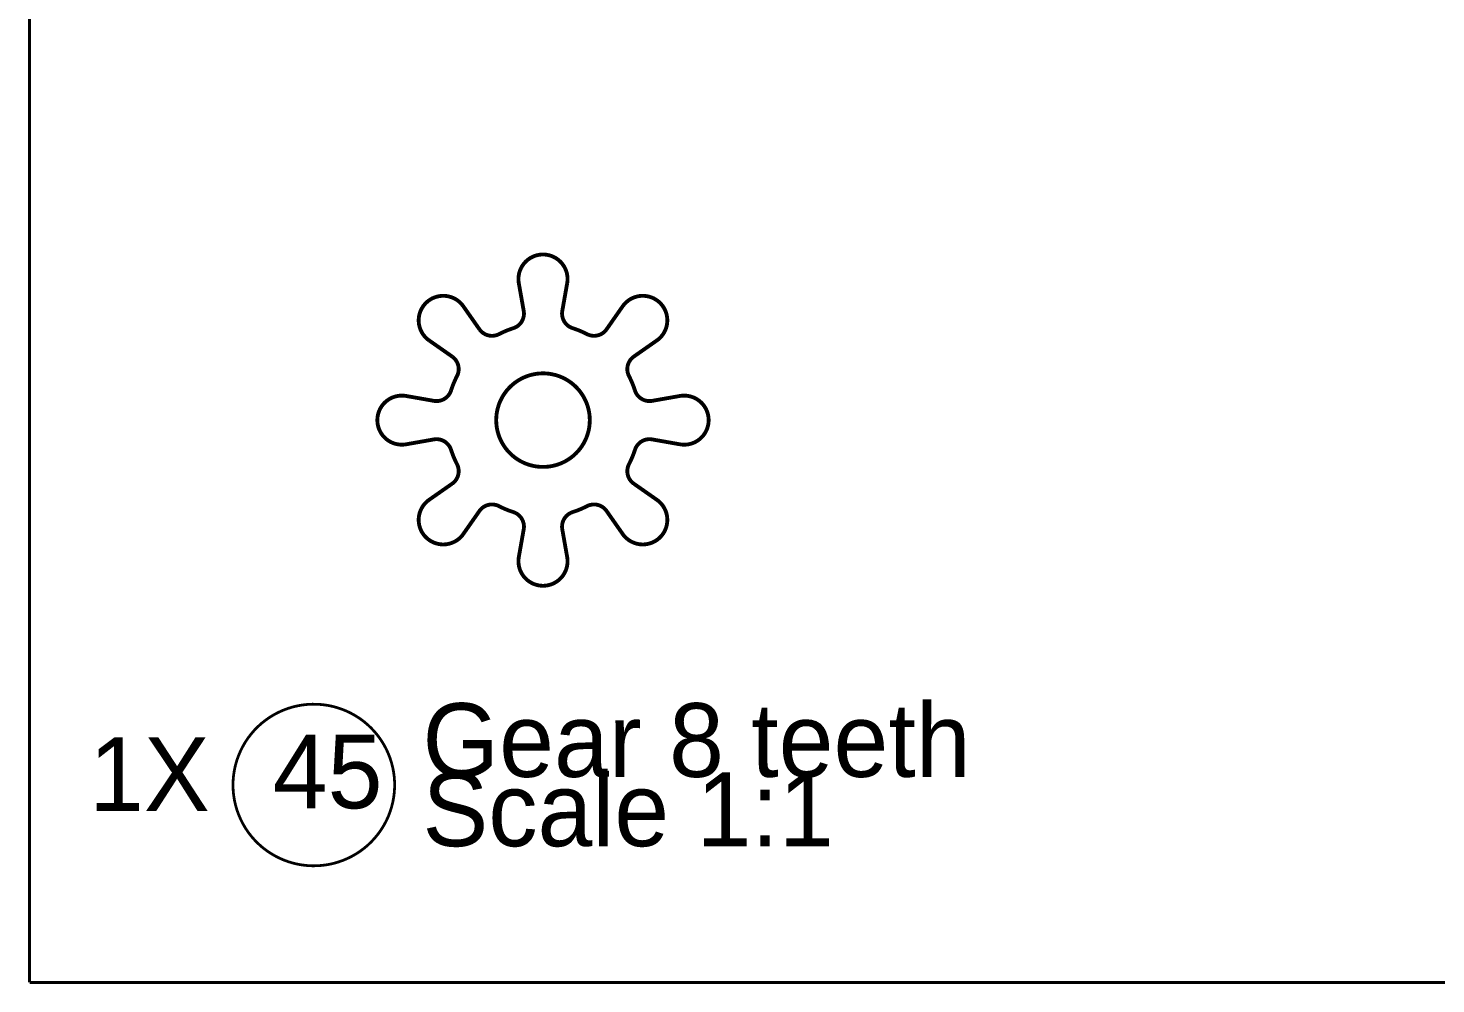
# Model space of a CAD drawing. Extents: x 0.4 to 23.1, y 0.4 to 16.1.
# Drawn here: x 0.4 to 4.014, y 0.405 to 2.859 of the extents above; entities that cross this region are included whole.
import ezdxf

# ---------------------------------------------------------------- set-up
doc = ezdxf.new("R2010")
doc.units = 0
doc.layers.get('0').update_dxf_attribs({"linetype": 'CONTINUOUS'})

msp = doc.modelspace()

# ---------------------------------------------------------------- linework, layer by layer
at = {"color": 254, "const_width": 0.00708}
for points in [[(0.40386, 16.1028), (0.40386, 0.4088)], [(0.40386, 0.4088), (22.9415, 0.4088)]]:
    msp.add_lwpolyline(points, dxfattribs=at)
at = {"color": 0, "const_width": 0.00985}
for points in [[(1.78401, 2.20361), (1.78435, 2.20557), (1.78456, 2.20747), (1.78478, 2.20942), (1.785, 2.21332), (1.785, 2.21528), (1.78494, 2.21718), (1.78483, 2.21912), (1.78467, 2.22108), (1.7844, 2.22299), (1.78413, 2.22493), (1.78381, 2.22683), (1.78336, 2.22874), (1.78239, 2.23253), (1.78179, 2.23438), (1.78114, 2.23622), (1.78043, 2.23801), (1.77974, 2.23986), (1.77892, 2.2416), (1.77806, 2.24333), (1.77713, 2.24507), (1.77615, 2.24675), (1.77512, 2.24843), (1.77408, 2.25006), (1.77294, 2.25163), (1.77175, 2.25319), (1.77056, 2.25472), (1.76932, 2.25618), (1.76801, 2.2576), (1.76665, 2.259), (1.76525, 2.26036), (1.76383, 2.26167), (1.76232, 2.26297), (1.76079, 2.26421), (1.75928, 2.26535), (1.75771, 2.2665), (1.75608, 2.26758), (1.75439, 2.26861), (1.75271, 2.26958), (1.75103, 2.27051), (1.74929, 2.27138), (1.7475, 2.27219), (1.74571, 2.27294), (1.74393, 2.27365), (1.74208, 2.27431), (1.74024, 2.2749), (1.73833, 2.27544), (1.73454, 2.27632), (1.73264, 2.27669), (1.73074, 2.27696), (1.72879, 2.27724), (1.72683, 2.2774), (1.72493, 2.2775), (1.72299, 2.27756), (1.72103, 2.27756), (1.71907, 2.2775), (1.71713, 2.2774), (1.71517, 2.27724), (1.71326, 2.27696), (1.71132, 2.27669), (1.70942, 2.27632), (1.70563, 2.27544), (1.70378, 2.2749), (1.70193, 2.27431), (1.70008, 2.27365), (1.69824, 2.27294), (1.69646, 2.27219), (1.69472, 2.27138), (1.69299, 2.27051), (1.69125, 2.26958), (1.68956, 2.26861), (1.68793, 2.26758), (1.68631, 2.2665), (1.68317, 2.26421), (1.68164, 2.26297), (1.67871, 2.26036), (1.67736, 2.259), (1.676, 2.2576), (1.67469, 2.25618), (1.67339, 2.25472), (1.67219, 2.25319), (1.66992, 2.25006), (1.66883, 2.24843), (1.66781, 2.24675), (1.66689, 2.24507), (1.66596, 2.24333), (1.6651, 2.2416), (1.66428, 2.23986), (1.66351, 2.23801), (1.66282, 2.23622), (1.66163, 2.23253), (1.66108, 2.23062), (1.6606, 2.22874), (1.66021, 2.22683), (1.65989, 2.22493), (1.65956, 2.22299), (1.65935, 2.22108), (1.65918, 2.21912), (1.65907, 2.21718), (1.65901, 2.21528), (1.65901, 2.21332), (1.65907, 2.21137), (1.6594, 2.20747), (1.65967, 2.20557), (1.65994, 2.20361)], [(1.65994, 2.20361), (1.67247, 2.13276)], [(1.78401, 2.20361), (1.77149, 2.13276)], [(1.51747, 2.14464), (1.51633, 2.14621), (1.51514, 2.14774), (1.51389, 2.14925), (1.51264, 2.15072), (1.51133, 2.15213), (1.50851, 2.15483), (1.50711, 2.15614), (1.50558, 2.15739), (1.50407, 2.15858), (1.5025, 2.15978), (1.49924, 2.16194), (1.49761, 2.16292), (1.49588, 2.1639), (1.4924, 2.16564), (1.49061, 2.16644), (1.48703, 2.16786), (1.48335, 2.16906), (1.48144, 2.16954), (1.47765, 2.17042), (1.47569, 2.17074), (1.47379, 2.17101), (1.47185, 2.17122), (1.46989, 2.17139), (1.46799, 2.17144), (1.46604, 2.1715), (1.46213, 2.17139), (1.46018, 2.17122), (1.45828, 2.17106), (1.45632, 2.17079), (1.45443, 2.17046), (1.45253, 2.17008), (1.44874, 2.16911), (1.44689, 2.16857), (1.44319, 2.16726), (1.4414, 2.16656), (1.43782, 2.16493), (1.43614, 2.16401), (1.4344, 2.16308), (1.43272, 2.16206), (1.4311, 2.16103), (1.42953, 2.15994), (1.42796, 2.15881), (1.42637, 2.15761), (1.42492, 2.15636), (1.42344, 2.15506), (1.42204, 2.15375), (1.42063, 2.15235), (1.41932, 2.15093), (1.41803, 2.14947), (1.41678, 2.148), (1.41558, 2.14643), (1.41444, 2.14486), (1.41336, 2.14328), (1.41228, 2.1416), (1.41129, 2.13997), (1.41032, 2.13824), (1.40944, 2.1365), (1.40864, 2.13476), (1.40782, 2.13297), (1.40713, 2.13118), (1.40642, 2.12935), (1.40582, 2.1275), (1.40528, 2.12565), (1.40429, 2.12185), (1.40392, 2.11996), (1.4036, 2.11806), (1.40332, 2.1161), (1.40315, 2.11415), (1.403, 2.11225), (1.40289, 2.11029), (1.40289, 2.10835), (1.403, 2.10444), (1.40315, 2.10254), (1.40338, 2.10058), (1.40365, 2.09868), (1.40397, 2.09674), (1.40483, 2.09293), (1.40533, 2.09104), (1.40653, 2.08735), (1.40722, 2.08556), (1.40793, 2.08371), (1.40875, 2.08197), (1.40961, 2.08018), (1.41049, 2.0785), (1.41146, 2.07676), (1.41243, 2.07514), (1.41351, 2.07346), (1.41461, 2.07189), (1.41581, 2.07032), (1.41699, 2.06879), (1.41824, 2.06728), (1.42085, 2.06446), (1.42225, 2.06304), (1.42367, 2.06174), (1.42513, 2.06044), (1.42665, 2.05919), (1.42817, 2.05806), (1.42974, 2.05692)], [(2.01421, 2.05692), (2.01736, 2.05919), (2.01882, 2.06044), (2.02035, 2.06174), (2.02175, 2.06304), (2.02447, 2.06586), (2.02576, 2.06728), (2.02701, 2.06879), (2.02821, 2.07032), (2.03049, 2.07346), (2.03153, 2.07514), (2.03256, 2.07676), (2.03347, 2.0785), (2.0344, 2.08018), (2.03521, 2.08197), (2.03603, 2.08371), (2.03678, 2.08556), (2.03743, 2.08735), (2.03808, 2.08919), (2.03863, 2.09104), (2.03917, 2.09293), (2.03961, 2.09483), (2.03999, 2.09674), (2.04031, 2.09868), (2.04058, 2.10058), (2.04081, 2.10254), (2.04096, 2.10444), (2.04107, 2.10639), (2.04107, 2.11029), (2.04096, 2.11225), (2.04085, 2.11415), (2.04064, 2.1161), (2.04036, 2.11806), (2.04004, 2.11996), (2.03965, 2.12185), (2.03922, 2.12375), (2.03874, 2.12565), (2.03754, 2.12935), (2.03689, 2.13118), (2.03537, 2.13476), (2.03364, 2.13824), (2.03271, 2.13997), (2.03168, 2.1416), (2.03065, 2.14328), (2.02838, 2.14643), (2.02718, 2.148), (2.02468, 2.15093), (2.02197, 2.15375), (2.02056, 2.15506), (2.0191, 2.15636), (2.01758, 2.15761), (2.01606, 2.15881), (2.01449, 2.15994), (2.01286, 2.16103), (2.01124, 2.16206), (2.00956, 2.16308), (2.00786, 2.16401), (2.00612, 2.16493), (2.00439, 2.16575), (2.00261, 2.16656), (2.00082, 2.16726), (1.99713, 2.16857), (1.99522, 2.16911), (1.99337, 2.1696), (1.99149, 2.17008), (1.98958, 2.17046), (1.98762, 2.17079), (1.98574, 2.17106), (1.98182, 2.17139), (1.97993, 2.17144), (1.97797, 2.1715), (1.97407, 2.17139), (1.97211, 2.17122), (1.97021, 2.17101), (1.96826, 2.17074), (1.96636, 2.17042), (1.96257, 2.16954), (1.96067, 2.16906), (1.95697, 2.16786), (1.95514, 2.16715), (1.95335, 2.16644), (1.95156, 2.16564), (1.94808, 2.1639), (1.94472, 2.16194), (1.94146, 2.15978), (1.93842, 2.15739), (1.9369, 2.15614), (1.93544, 2.15483), (1.93403, 2.15349), (1.93267, 2.15213), (1.93138, 2.15072), (1.93007, 2.14925), (1.92882, 2.14774), (1.92763, 2.14621), (1.92649, 2.14464)], [(1.51747, 2.14464), (1.55875, 2.08561)], [(1.64578, 2.08843), (1.64729, 2.08892), (1.64876, 2.08951), (1.65018, 2.09011), (1.653, 2.09153), (1.65435, 2.09233), (1.65696, 2.09407), (1.65821, 2.09506), (1.6594, 2.09603), (1.66168, 2.09819), (1.66276, 2.09933), (1.66379, 2.10047), (1.66575, 2.10297), (1.66661, 2.10428), (1.66743, 2.10558), (1.66824, 2.10693), (1.66965, 2.10975), (1.67025, 2.11117), (1.67079, 2.11268), (1.67128, 2.11415), (1.67171, 2.11567), (1.6721, 2.11719), (1.67242, 2.11871), (1.67269, 2.12028), (1.67285, 2.12181), (1.67301, 2.12337), (1.67307, 2.12494), (1.67307, 2.12651), (1.67301, 2.12804), (1.6729, 2.12961), (1.67275, 2.13118), (1.67247, 2.13276)], [(1.79818, 2.08843), (1.79671, 2.08892), (1.79378, 2.09011), (1.79237, 2.09082), (1.79101, 2.09153), (1.78965, 2.09233), (1.78706, 2.09407), (1.78581, 2.09506), (1.78461, 2.09603), (1.78342, 2.09711), (1.78228, 2.09819), (1.78119, 2.09933), (1.78022, 2.10047), (1.77919, 2.10172), (1.77826, 2.10297), (1.77653, 2.10558), (1.77576, 2.10693), (1.77436, 2.10975), (1.77376, 2.11117), (1.77317, 2.11268), (1.77268, 2.11415), (1.77225, 2.11567), (1.77186, 2.11719), (1.7716, 2.11871), (1.77132, 2.12028), (1.77111, 2.12181), (1.771, 2.12337), (1.77089, 2.12651), (1.77094, 2.12804), (1.77126, 2.13118), (1.77149, 2.13276)], [(1.92649, 2.14464), (1.88519, 2.08561)], [(1.42974, 2.05692), (1.48872, 2.01563)], [(1.60894, 2.07319), (1.60753, 2.07249), (1.60612, 2.07183), (1.60319, 2.07075), (1.60167, 2.07032), (1.59864, 2.06956), (1.59706, 2.06933), (1.59554, 2.06907), (1.59239, 2.06885), (1.59082, 2.06885), (1.58925, 2.0689), (1.58772, 2.06896), (1.58458, 2.06939), (1.58306, 2.06967), (1.58154, 2.06999), (1.5785, 2.07086), (1.57704, 2.0714), (1.57557, 2.072), (1.57417, 2.07264), (1.57275, 2.07335), (1.5714, 2.07411), (1.57004, 2.07493), (1.56874, 2.07574), (1.56743, 2.07667), (1.56625, 2.07764), (1.565, 2.07867), (1.56386, 2.07969), (1.56278, 2.08078), (1.56168, 2.08197), (1.56065, 2.08317), (1.55968, 2.08436), (1.55875, 2.08561)], [(1.64578, 2.08843), (1.64204, 2.08718), (1.63824, 2.08583), (1.6345, 2.08447), (1.63075, 2.08306), (1.62706, 2.08154), (1.62343, 2.07997), (1.61974, 2.07835), (1.6161, 2.07671), (1.61253, 2.07497), (1.60894, 2.07319)], [(1.83501, 2.07319), (1.83143, 2.07497), (1.82785, 2.07671), (1.82058, 2.07997), (1.81689, 2.08154), (1.81321, 2.08306), (1.80946, 2.08447), (1.80197, 2.08718), (1.79818, 2.08843)], [(1.83501, 2.07319), (1.83643, 2.07249), (1.83789, 2.07183), (1.84082, 2.07075), (1.84229, 2.07032), (1.84386, 2.06993), (1.84538, 2.06956), (1.8469, 2.06933), (1.84847, 2.06907), (1.84999, 2.06896), (1.85157, 2.06885), (1.85314, 2.06885), (1.85628, 2.06896), (1.85786, 2.06917), (1.85938, 2.06939), (1.86094, 2.06967), (1.86247, 2.06999), (1.86399, 2.07042), (1.86546, 2.07086), (1.86692, 2.0714), (1.86837, 2.072), (1.86985, 2.07264), (1.87125, 2.07335), (1.87261, 2.07411), (1.87397, 2.07493), (1.87528, 2.07574), (1.87651, 2.07667), (1.87776, 2.07764), (1.87896, 2.07867), (1.8801, 2.07969), (1.88124, 2.08078), (1.88232, 2.08197), (1.88428, 2.08436), (1.88519, 2.08561)], [(2.01421, 2.05692), (1.95524, 2.01563)], [(1.50119, 1.96539), (1.5019, 1.96685), (1.50256, 1.96826), (1.50364, 1.97119), (1.50407, 1.97271), (1.50444, 1.97424), (1.50478, 1.97575), (1.50504, 1.97732), (1.50526, 1.97885), (1.50543, 1.98042), (1.50553, 1.98199), (1.50553, 1.98356), (1.50549, 1.98508), (1.50543, 1.98665), (1.50499, 1.98981), (1.50472, 1.99132), (1.50439, 1.99283), (1.50396, 1.99436), (1.50347, 1.99588), (1.50299, 1.99735), (1.50239, 1.99881), (1.50174, 2.00022), (1.50103, 2.00163), (1.49951, 2.00435), (1.49864, 2.00564), (1.49772, 2.00694), (1.49675, 2.00814), (1.49468, 2.01053), (1.4924, 2.01269), (1.49121, 2.01372), (1.49001, 2.01471), (1.48872, 2.01563)], [(1.94276, 1.96539), (1.94206, 1.96685), (1.94146, 1.96826), (1.94086, 1.96972), (1.94038, 1.97119), (1.93951, 1.97424), (1.93918, 1.97575), (1.93892, 1.97732), (1.93869, 1.97885), (1.93853, 1.98042), (1.93842, 1.98356), (1.93847, 1.98508), (1.93858, 1.98665), (1.93875, 1.98822), (1.93896, 1.98981), (1.93924, 1.99132), (1.94, 1.99436), (1.94049, 1.99588), (1.94157, 1.99881), (1.94222, 2.00022), (1.94293, 2.00163), (1.94368, 2.00299), (1.9445, 2.00435), (1.94536, 2.00564), (1.94629, 2.00694), (1.94721, 2.00814), (1.94824, 2.00933), (1.94933, 2.01053), (1.95042, 2.01161), (1.95156, 2.01269), (1.95275, 2.01372), (1.954, 2.01471), (1.95524, 2.01563)], [(1.50119, 1.96539), (1.4994, 1.96186), (1.49767, 1.95828), (1.49604, 1.95464), (1.49442, 1.95096), (1.49283, 1.94732), (1.49132, 1.94362), (1.4899, 1.93989), (1.48856, 1.93614), (1.48719, 1.93235), (1.48594, 1.9286)], [(1.95801, 1.9286), (1.95676, 1.93235), (1.95546, 1.93614), (1.9541, 1.93989), (1.95264, 1.94362), (1.95111, 1.94732), (1.9496, 1.95096), (1.94797, 1.95464), (1.94629, 1.95828), (1.94456, 1.96186), (1.94276, 1.96539)], [(1.37071, 1.91439), (1.36882, 1.91471), (1.36686, 1.91499), (1.36496, 1.91515), (1.36301, 1.91531), (1.36106, 1.91536), (1.3591, 1.91536), (1.35721, 1.91531), (1.35525, 1.91521), (1.3533, 1.91504), (1.35135, 1.91482), (1.34755, 1.91417), (1.34375, 1.91331), (1.34185, 1.91276), (1.33816, 1.91157), (1.33637, 1.91086), (1.33458, 1.9101), (1.33279, 1.90929), (1.33105, 1.90842), (1.32932, 1.9075), (1.32764, 1.90657), (1.32596, 1.90554), (1.32433, 1.90446), (1.32118, 1.90218), (1.31966, 1.90093), (1.3182, 1.89968), (1.31673, 1.89839), (1.31402, 1.89567), (1.31266, 1.89421), (1.31142, 1.89274), (1.31017, 1.89122), (1.30789, 1.88807), (1.3068, 1.88644), (1.30577, 1.88482), (1.3048, 1.88314), (1.30387, 1.8814), (1.30301, 1.87967), (1.30219, 1.87788), (1.30143, 1.87608), (1.30073, 1.87429), (1.30008, 1.87244), (1.29948, 1.87061), (1.29894, 1.86876), (1.29807, 1.86496), (1.29769, 1.86301), (1.29715, 1.85921), (1.29698, 1.85726), (1.29688, 1.85531), (1.29682, 1.85335), (1.29682, 1.8514), (1.29688, 1.84944), (1.29698, 1.84754), (1.29715, 1.8456), (1.29742, 1.84364), (1.29769, 1.84174), (1.29807, 1.83979), (1.2985, 1.83794), (1.29894, 1.83604), (1.29948, 1.83415), (1.30008, 1.83231), (1.30073, 1.83046), (1.30143, 1.82867), (1.30219, 1.82688), (1.30301, 1.82508), (1.30387, 1.82335), (1.3048, 1.82167), (1.30577, 1.81999), (1.3068, 1.81831), (1.30789, 1.81668), (1.31017, 1.81353), (1.31142, 1.81201), (1.31266, 1.81054), (1.31538, 1.80772), (1.31673, 1.80638), (1.3182, 1.80507), (1.31966, 1.80382), (1.32118, 1.80257), (1.32433, 1.80029), (1.32596, 1.79926), (1.32764, 1.79824), (1.32932, 1.79725), (1.33105, 1.79633), (1.33279, 1.79546), (1.33458, 1.79465), (1.33637, 1.79389), (1.33816, 1.79324), (1.34001, 1.79258), (1.34185, 1.79199), (1.34375, 1.79144), (1.34755, 1.79058), (1.35135, 1.78993), (1.3533, 1.78971), (1.35525, 1.78956), (1.35721, 1.78944), (1.3591, 1.78939), (1.36106, 1.78939), (1.36496, 1.78961), (1.36686, 1.78982), (1.36882, 1.79004), (1.37071, 1.79036)], [(1.37071, 1.91439), (1.44162, 1.90192)], [(1.48594, 1.9286), (1.48546, 1.92708), (1.48486, 1.92563), (1.48426, 1.92421), (1.48356, 1.92279), (1.48281, 1.92139), (1.48204, 1.92003), (1.48118, 1.91872), (1.48025, 1.91743), (1.47933, 1.91618), (1.47835, 1.91499), (1.47618, 1.91271), (1.47504, 1.91162), (1.4739, 1.9106), (1.4714, 1.90864), (1.47011, 1.90776), (1.46881, 1.90696), (1.46744, 1.90614), (1.46604, 1.90543), (1.46463, 1.90479), (1.46317, 1.90414), (1.46169, 1.9036), (1.46024, 1.9031), (1.45871, 1.90267), (1.45719, 1.90229), (1.45568, 1.90196), (1.4541, 1.90169), (1.45258, 1.90153), (1.45101, 1.90136), (1.44943, 1.90132), (1.44786, 1.90132), (1.44629, 1.90136), (1.44476, 1.90147), (1.44319, 1.90164), (1.44162, 1.90192)], [(1.95801, 1.9286), (1.95856, 1.92708), (1.9591, 1.92563), (1.95975, 1.92421), (1.96115, 1.92139), (1.96197, 1.92003), (1.96278, 1.91872), (1.96371, 1.91743), (1.96463, 1.91618), (1.96565, 1.91499), (1.96669, 1.91385), (1.96778, 1.91271), (1.96892, 1.91162), (1.97011, 1.9106), (1.97131, 1.90961), (1.97254, 1.90864), (1.97385, 1.90776), (1.97657, 1.90614), (1.97792, 1.90543), (1.97939, 1.90479), (1.98079, 1.90414), (1.98226, 1.9036), (1.98372, 1.9031), (1.98525, 1.90267), (1.98676, 1.90229), (1.98833, 1.90196), (1.98986, 1.90169), (1.99143, 1.90153), (1.99294, 1.90136), (1.99451, 1.90132), (1.9961, 1.90132), (1.99767, 1.90136), (1.99924, 1.90147), (2.00082, 1.90164), (2.00233, 1.90192)], [(2.07324, 1.91439), (2.00233, 1.90192)], [(2.07324, 1.79036), (2.07514, 1.79004), (2.07904, 1.78961), (2.08094, 1.7895), (2.0829, 1.78939), (2.08485, 1.78939), (2.08681, 1.78944), (2.08876, 1.78956), (2.09071, 1.78971), (2.09261, 1.78993), (2.09457, 1.79025), (2.09646, 1.79058), (2.10026, 1.79144), (2.10211, 1.79199), (2.104, 1.79258), (2.10579, 1.79324), (2.10764, 1.79389), (2.10943, 1.79465), (2.11122, 1.79546), (2.11296, 1.79633), (2.11469, 1.79725), (2.11637, 1.79824), (2.11963, 1.80029), (2.12125, 1.80143), (2.12278, 1.80257), (2.12582, 1.80507), (2.12722, 1.80638), (2.12864, 1.80772), (2.12999, 1.80914), (2.13129, 1.81054), (2.13254, 1.81201), (2.13379, 1.81353), (2.13499, 1.81511), (2.13612, 1.81668), (2.13715, 1.81831), (2.13818, 1.81999), (2.13917, 1.82167), (2.14008, 1.82335), (2.14094, 1.82508), (2.14258, 1.82867), (2.14324, 1.83046), (2.14387, 1.83231), (2.14447, 1.83415), (2.14501, 1.83604), (2.14551, 1.83794), (2.14594, 1.83979), (2.14626, 1.84174), (2.1466, 1.84364), (2.14681, 1.8456), (2.14697, 1.84754), (2.14714, 1.84944), (2.14719, 1.8514), (2.14719, 1.85335), (2.14714, 1.85531), (2.14681, 1.85921), (2.1466, 1.86111), (2.14626, 1.86301), (2.14594, 1.86496), (2.14551, 1.86686), (2.14501, 1.86876), (2.14447, 1.87061), (2.14387, 1.87244), (2.14324, 1.87429), (2.14258, 1.87608), (2.14094, 1.87967), (2.14008, 1.8814), (2.13917, 1.88314), (2.13818, 1.88482), (2.13612, 1.88807), (2.13499, 1.88965), (2.13379, 1.89122), (2.13254, 1.89274), (2.13129, 1.89421), (2.12999, 1.89567), (2.12864, 1.89703), (2.12722, 1.89839), (2.12582, 1.89968), (2.12278, 1.90218), (2.12125, 1.90332), (2.11963, 1.90446), (2.118, 1.90554), (2.11637, 1.90657), (2.11469, 1.9075), (2.11296, 1.90842), (2.11122, 1.90929), (2.10943, 1.9101), (2.10764, 1.91086), (2.10579, 1.91157), (2.104, 1.91217), (2.10211, 1.91276), (2.10026, 1.91331), (2.09646, 1.91417), (2.09457, 1.9145), (2.09261, 1.91482), (2.09071, 1.91504), (2.08876, 1.91521), (2.08681, 1.91531), (2.08485, 1.91536), (2.0829, 1.91536), (2.08094, 1.91531), (2.07904, 1.91515), (2.0771, 1.91499), (2.07514, 1.91471), (2.07324, 1.91439)], [(1.37071, 1.79036), (1.44162, 1.80285)], [(1.48594, 1.77621), (1.48546, 1.77767), (1.48426, 1.7806), (1.48356, 1.78196), (1.48281, 1.78336), (1.48204, 1.78472), (1.48118, 1.78603), (1.48025, 1.78733), (1.47933, 1.78857), (1.47835, 1.78976), (1.47726, 1.79096), (1.47618, 1.79204), (1.47504, 1.79312), (1.4739, 1.79417), (1.47265, 1.79519), (1.4714, 1.79611), (1.46881, 1.79785), (1.46744, 1.79861), (1.46463, 1.80003), (1.46169, 1.80122), (1.46024, 1.80165), (1.45871, 1.80214), (1.45719, 1.80251), (1.45568, 1.80279), (1.4541, 1.80306), (1.45258, 1.80328), (1.45101, 1.80339), (1.44943, 1.80344), (1.44786, 1.80344), (1.44629, 1.80339), (1.44476, 1.80328), (1.44319, 1.80311), (1.44162, 1.80285)], [(1.95801, 1.77621), (1.9591, 1.77914), (1.95975, 1.7806), (1.96044, 1.78196), (1.96115, 1.78336), (1.96197, 1.78472), (1.96278, 1.78603), (1.96371, 1.78733), (1.96463, 1.78857), (1.96669, 1.79096), (1.96778, 1.79204), (1.96892, 1.79312), (1.97131, 1.79519), (1.97254, 1.79611), (1.97385, 1.79699), (1.97521, 1.79785), (1.97657, 1.79861), (1.97792, 1.79932), (1.97939, 1.80003), (1.98079, 1.80063), (1.98226, 1.80122), (1.98372, 1.80165), (1.98525, 1.80214), (1.98676, 1.80251), (1.98833, 1.80279), (1.98986, 1.80306), (1.99143, 1.80328), (1.99294, 1.80339), (1.99451, 1.80344), (1.9961, 1.80344), (1.99767, 1.80339), (1.99924, 1.80328), (2.00082, 1.80311), (2.00233, 1.80285)], [(2.07324, 1.79036), (2.00233, 1.80285)], [(1.48594, 1.77621), (1.48719, 1.7724), (1.48856, 1.76861), (1.4899, 1.76492), (1.49132, 1.76118), (1.49283, 1.75749), (1.49442, 1.75379), (1.49767, 1.74653), (1.4994, 1.74294), (1.50119, 1.73936)], [(1.94276, 1.73936), (1.94456, 1.74294), (1.94629, 1.74653), (1.94797, 1.75017), (1.9496, 1.75379), (1.95264, 1.76118), (1.9541, 1.76492), (1.95546, 1.76861), (1.95676, 1.7724), (1.95801, 1.77621)], [(1.50119, 1.73936), (1.5019, 1.73796), (1.50256, 1.73649), (1.50364, 1.73356), (1.50407, 1.73204), (1.50444, 1.73053), (1.50478, 1.729), (1.50504, 1.72749), (1.50526, 1.72592), (1.50543, 1.72433), (1.50553, 1.72282), (1.50553, 1.72125), (1.50543, 1.7181), (1.50521, 1.71653), (1.50499, 1.715), (1.50472, 1.71343), (1.50439, 1.71192), (1.50396, 1.71039), (1.50299, 1.70747), (1.50239, 1.706), (1.50174, 1.70454), (1.50103, 1.70313), (1.49951, 1.70042), (1.49864, 1.69911), (1.49772, 1.69786), (1.49675, 1.69661), (1.49571, 1.69542), (1.49468, 1.69428), (1.49354, 1.69314), (1.4924, 1.69206), (1.49121, 1.69103), (1.49001, 1.69011), (1.48872, 1.68918)], [(1.94276, 1.73936), (1.94206, 1.73796), (1.94086, 1.73503), (1.94038, 1.73356), (1.93951, 1.73053), (1.93918, 1.729), (1.93892, 1.72749), (1.93869, 1.72592), (1.93853, 1.72433), (1.93847, 1.72282), (1.93842, 1.72125), (1.93847, 1.71967), (1.93858, 1.7181), (1.93875, 1.71653), (1.93896, 1.715), (1.93924, 1.71343), (1.94, 1.71039), (1.94049, 1.70893), (1.94157, 1.706), (1.94222, 1.70454), (1.94293, 1.70313), (1.94368, 1.70176), (1.9445, 1.70042), (1.94536, 1.69911), (1.94721, 1.69661), (1.94824, 1.69542), (1.95042, 1.69314), (1.95156, 1.69206), (1.95275, 1.69103), (1.95524, 1.68918)], [(1.42974, 1.64789), (1.48872, 1.68918)], [(2.01421, 1.64789), (1.95524, 1.68918)], [(1.42974, 1.64789), (1.42817, 1.64675), (1.42665, 1.64556), (1.42513, 1.64432), (1.42367, 1.64301), (1.42225, 1.64171), (1.42085, 1.64035), (1.41954, 1.63894), (1.41824, 1.63747), (1.41699, 1.63596), (1.41581, 1.63444), (1.41461, 1.63286), (1.41351, 1.63129), (1.41243, 1.62967), (1.41049, 1.62631), (1.40875, 1.62283), (1.40793, 1.62104), (1.40722, 1.61925), (1.40653, 1.6174), (1.40533, 1.61372), (1.40483, 1.61182), (1.40397, 1.60801), (1.40365, 1.60612), (1.40338, 1.60417), (1.40315, 1.60226), (1.403, 1.60032), (1.40289, 1.5964), (1.40289, 1.59446), (1.403, 1.59256), (1.40332, 1.58865), (1.4036, 1.58675), (1.40392, 1.58479), (1.40429, 1.5829), (1.40528, 1.5791), (1.40582, 1.57726), (1.40642, 1.57542), (1.40713, 1.57357), (1.40782, 1.57178), (1.40864, 1.56999), (1.40944, 1.56825), (1.41032, 1.56651), (1.41228, 1.56315), (1.41444, 1.5599), (1.41558, 1.55832), (1.41678, 1.55681), (1.41803, 1.55528), (1.41932, 1.55382), (1.42063, 1.5524), (1.42344, 1.54969), (1.42637, 1.54719), (1.42953, 1.54482), (1.4311, 1.54372), (1.43272, 1.54269), (1.4344, 1.54167), (1.43614, 1.54075), (1.43782, 1.53988), (1.43961, 1.53901), (1.44319, 1.53749), (1.44504, 1.53683), (1.44874, 1.53564), (1.45063, 1.53515), (1.45253, 1.53472), (1.45443, 1.53435), (1.45632, 1.53401), (1.45828, 1.53375), (1.46018, 1.53353), (1.46213, 1.53336), (1.46604, 1.53326), (1.46799, 1.53331), (1.46989, 1.53342), (1.47379, 1.53375), (1.47569, 1.53407), (1.47765, 1.5344), (1.47954, 1.53478), (1.48144, 1.53521), (1.48335, 1.53575), (1.48519, 1.53629), (1.48703, 1.53694), (1.48882, 1.5376), (1.49061, 1.53836), (1.4924, 1.53917), (1.49414, 1.53999), (1.49761, 1.54183), (1.50088, 1.54389), (1.5025, 1.54503), (1.50407, 1.54617), (1.50558, 1.54736), (1.50711, 1.54861), (1.50851, 1.54992), (1.51133, 1.55263), (1.51264, 1.5541), (1.51389, 1.5555), (1.51514, 1.55701), (1.51633, 1.5586), (1.51747, 1.56017)], [(1.60894, 1.63162), (1.60612, 1.63292), (1.60465, 1.63351), (1.60319, 1.634), (1.60015, 1.63487), (1.59864, 1.63519), (1.59706, 1.63547), (1.59554, 1.63569), (1.59397, 1.63585), (1.59239, 1.6359), (1.58925, 1.6359), (1.58772, 1.63579), (1.58615, 1.63564), (1.58458, 1.63542), (1.58306, 1.63514), (1.58154, 1.63476), (1.5785, 1.6339), (1.57557, 1.63282), (1.57417, 1.63211), (1.57275, 1.63146), (1.5714, 1.63069), (1.57004, 1.62989), (1.56874, 1.62901), (1.56743, 1.6281), (1.56625, 1.62711), (1.565, 1.62614), (1.56386, 1.62506), (1.56278, 1.62397), (1.56168, 1.62283), (1.56065, 1.62164), (1.55968, 1.62039), (1.55875, 1.61914)], [(1.60894, 1.63162), (1.61253, 1.62983), (1.6161, 1.6281), (1.61974, 1.62642), (1.62343, 1.62478), (1.62706, 1.62321), (1.63075, 1.62175), (1.6345, 1.62028), (1.63824, 1.61893), (1.64204, 1.61763), (1.64578, 1.61632)], [(1.79818, 1.61632), (1.80197, 1.61763), (1.80572, 1.61893), (1.80946, 1.62028), (1.81321, 1.62175), (1.81689, 1.62321), (1.82058, 1.62478), (1.82422, 1.62642), (1.82785, 1.6281), (1.83143, 1.62983), (1.83501, 1.63162)], [(1.83501, 1.63162), (1.83643, 1.63226), (1.83789, 1.63292), (1.83936, 1.63351), (1.84082, 1.634), (1.84229, 1.63444), (1.84386, 1.63487), (1.84538, 1.63519), (1.8469, 1.63547), (1.84847, 1.63569), (1.84999, 1.63585), (1.85157, 1.6359), (1.85471, 1.6359), (1.85628, 1.63579), (1.85786, 1.63564), (1.85938, 1.63542), (1.86094, 1.63514), (1.86247, 1.63476), (1.86399, 1.63433), (1.86546, 1.6339), (1.86837, 1.63282), (1.86985, 1.63211), (1.87125, 1.63146), (1.87261, 1.63069), (1.87397, 1.62989), (1.87528, 1.62901), (1.87651, 1.6281), (1.87776, 1.62711), (1.87896, 1.62614), (1.88124, 1.62397), (1.88232, 1.62283), (1.88331, 1.62164), (1.88428, 1.62039), (1.88519, 1.61914)], [(1.92649, 1.56017), (1.92763, 1.5586), (1.92882, 1.55701), (1.93007, 1.5555), (1.93138, 1.5541), (1.93267, 1.55263), (1.93403, 1.55126), (1.93544, 1.54992), (1.9369, 1.54861), (1.93842, 1.54736), (1.93994, 1.54617), (1.94146, 1.54503), (1.94308, 1.54389), (1.94472, 1.54286), (1.9464, 1.54183), (1.94808, 1.5409), (1.94982, 1.53999), (1.95156, 1.53917), (1.95335, 1.53836), (1.95514, 1.5376), (1.95882, 1.53629), (1.96067, 1.53575), (1.96257, 1.53521), (1.96446, 1.53478), (1.96636, 1.5344), (1.96826, 1.53407), (1.97021, 1.53375), (1.97211, 1.53358), (1.97407, 1.53342), (1.97601, 1.53331), (1.97797, 1.53326), (1.97993, 1.53331), (1.98182, 1.53336), (1.98378, 1.53353), (1.98574, 1.53375), (1.98762, 1.53401), (1.98958, 1.53435), (1.99149, 1.53472), (1.99337, 1.53515), (1.99522, 1.53564), (1.99713, 1.53624), (1.99897, 1.53683), (2.00082, 1.53749), (2.00439, 1.53901), (2.00786, 1.54075), (2.00956, 1.54167), (2.01124, 1.54269), (2.01286, 1.54372), (2.01449, 1.54482), (2.01606, 1.54601), (2.01758, 1.54719), (2.0191, 1.54844), (2.02056, 1.54969), (2.02197, 1.55106), (2.02333, 1.5524), (2.02468, 1.55382), (2.02593, 1.55528), (2.02718, 1.55681), (2.02838, 1.55832), (2.02951, 1.5599), (2.03065, 1.56153), (2.03168, 1.56315), (2.03271, 1.56483), (2.03364, 1.56651), (2.03537, 1.56999), (2.03689, 1.57357), (2.03754, 1.57542), (2.03874, 1.5791), (2.03922, 1.581), (2.03965, 1.5829), (2.04004, 1.58479), (2.04036, 1.58675), (2.04064, 1.58865), (2.04085, 1.5906), (2.04096, 1.59256), (2.04107, 1.59446), (2.04107, 1.59836), (2.04096, 1.60032), (2.04081, 1.60226), (2.04058, 1.60417), (2.04031, 1.60612), (2.03999, 1.60801), (2.03961, 1.60992), (2.03917, 1.61182), (2.03863, 1.61372), (2.03808, 1.61556), (2.03678, 1.61925), (2.03603, 1.62104), (2.03521, 1.62283), (2.0344, 1.62457), (2.03347, 1.62631), (2.03256, 1.62799), (2.03153, 1.62967), (2.03049, 1.63129), (2.02821, 1.63444), (2.02701, 1.63596), (2.02576, 1.63747), (2.02447, 1.63894), (2.02311, 1.64035), (2.02175, 1.64171), (2.02035, 1.64301), (2.01882, 1.64432), (2.01736, 1.64556), (2.01579, 1.64675), (2.01421, 1.64789)], [(1.51747, 1.56017), (1.55875, 1.61914)], [(1.64578, 1.61632), (1.64729, 1.61583), (1.64876, 1.61524), (1.65018, 1.61464), (1.653, 1.61322), (1.65435, 1.61242), (1.65565, 1.6116), (1.65696, 1.61068), (1.65821, 1.60969), (1.6594, 1.60872), (1.66054, 1.60769), (1.66168, 1.60661), (1.66276, 1.60547), (1.66379, 1.60428), (1.66476, 1.60308), (1.66575, 1.60178), (1.66661, 1.60053), (1.66824, 1.59782), (1.66894, 1.59646), (1.66965, 1.595), (1.67025, 1.59358), (1.67079, 1.59213), (1.67128, 1.5906), (1.67171, 1.58914), (1.6721, 1.58762), (1.67242, 1.58604), (1.67269, 1.58453), (1.67301, 1.58138), (1.67307, 1.57981), (1.67307, 1.57829), (1.67301, 1.57671), (1.6729, 1.57514), (1.67275, 1.57357), (1.67247, 1.57206)], [(1.79818, 1.61632), (1.79671, 1.61583), (1.79378, 1.61464), (1.79237, 1.61393), (1.79101, 1.61322), (1.78965, 1.61242), (1.78836, 1.6116), (1.78706, 1.61068), (1.78581, 1.60969), (1.78461, 1.60872), (1.78342, 1.60769), (1.78228, 1.60661), (1.78119, 1.60547), (1.78022, 1.60428), (1.77919, 1.60308), (1.77826, 1.60178), (1.7774, 1.60053), (1.77653, 1.59918), (1.77576, 1.59782), (1.77507, 1.59646), (1.77436, 1.595), (1.77376, 1.59358), (1.77317, 1.59213), (1.77268, 1.5906), (1.77225, 1.58914), (1.77186, 1.58762), (1.7716, 1.58604), (1.77132, 1.58453), (1.77111, 1.58296), (1.771, 1.58138), (1.77094, 1.57981), (1.77089, 1.57829), (1.77094, 1.57671), (1.77126, 1.57357), (1.77149, 1.57206)], [(1.92649, 1.56017), (1.88519, 1.61914)], [(1.65994, 1.50114), (1.67247, 1.57206)], [(1.78401, 1.50114), (1.77149, 1.57206)], [(1.65994, 1.50114), (1.65967, 1.49924), (1.6594, 1.49729), (1.65924, 1.49533), (1.65907, 1.49343), (1.65901, 1.49149), (1.65901, 1.48953), (1.65907, 1.48757), (1.65918, 1.48562), (1.65935, 1.48367), (1.65956, 1.48178), (1.65989, 1.47982), (1.66021, 1.47792), (1.6606, 1.47601), (1.66108, 1.47413), (1.66163, 1.47222), (1.66282, 1.46853), (1.66351, 1.46674), (1.66428, 1.46496), (1.6651, 1.46317), (1.66596, 1.46143), (1.66689, 1.45969), (1.66781, 1.45801), (1.66883, 1.45638), (1.66992, 1.45475), (1.67106, 1.45313), (1.67219, 1.45161), (1.67339, 1.45008), (1.67469, 1.44857), (1.676, 1.44715), (1.67736, 1.44575), (1.67871, 1.44439), (1.68164, 1.44179), (1.68317, 1.4406), (1.68474, 1.4394), (1.68631, 1.43826), (1.68956, 1.43619), (1.69125, 1.43522), (1.69472, 1.43338), (1.69646, 1.43261), (1.69824, 1.43181), (1.70008, 1.4311), (1.70378, 1.4299), (1.70563, 1.42936), (1.70751, 1.42887), (1.70942, 1.42844), (1.71132, 1.42811), (1.71326, 1.42779), (1.71517, 1.42757), (1.71713, 1.42736), (1.71907, 1.42725), (1.72103, 1.42719), (1.72299, 1.42719), (1.72493, 1.42725), (1.72683, 1.42736), (1.73074, 1.42779), (1.73454, 1.42844), (1.73643, 1.42887), (1.73833, 1.42936), (1.74024, 1.4299), (1.74393, 1.4311), (1.74571, 1.43181), (1.7475, 1.43261), (1.74929, 1.43338), (1.75103, 1.43431), (1.75271, 1.43522), (1.75439, 1.43619), (1.75608, 1.43722), (1.75771, 1.43826), (1.75928, 1.4394), (1.76232, 1.44179), (1.76383, 1.44308), (1.76525, 1.44439), (1.76665, 1.44575), (1.76801, 1.44715), (1.76932, 1.44857), (1.77056, 1.45008), (1.77294, 1.45313), (1.77408, 1.45475), (1.77615, 1.45801), (1.77713, 1.45969), (1.77806, 1.46143), (1.77892, 1.46317), (1.77974, 1.46496), (1.78114, 1.46853), (1.78179, 1.47037), (1.78239, 1.47222), (1.78336, 1.47601), (1.78381, 1.47792), (1.78413, 1.47982), (1.7844, 1.48178), (1.78467, 1.48367), (1.78483, 1.48562), (1.78494, 1.48757), (1.785, 1.48953), (1.785, 1.49149), (1.78489, 1.49343), (1.78478, 1.49533), (1.78435, 1.49924), (1.78401, 1.50114)]]:
    msp.add_lwpolyline(points, dxfattribs=at)
at = {"color": 0}
for points, const_width in [([(1.60194, 1.85238), (1.60194, 1.85553), (1.60226, 1.86182), (1.6026, 1.86496), (1.60292, 1.86806), (1.6034, 1.87115), (1.60394, 1.87429), (1.60454, 1.87733), (1.60525, 1.88043), (1.60601, 1.88346), (1.60688, 1.8865), (1.60781, 1.88949), (1.60878, 1.89247), (1.60986, 1.8954), (1.61106, 1.89833), (1.61231, 1.90121), (1.61361, 1.90408), (1.61501, 1.9069), (1.61649, 1.90967), (1.618, 1.91243), (1.61962, 1.9151), (1.62131, 1.91781), (1.62304, 1.92042), (1.62483, 1.92296), (1.62674, 1.92546), (1.62869, 1.92796), (1.63069, 1.93039), (1.63276, 1.93272), (1.63487, 1.93506), (1.63932, 1.93951), (1.64165, 1.94162), (1.64399, 1.94368), (1.64643, 1.94569), (1.64888, 1.94764), (1.65142, 1.94954), (1.65397, 1.95133), (1.65657, 1.95307), (1.65924, 1.95475), (1.66194, 1.95637), (1.66471, 1.9579), (1.66749, 1.95936), (1.67031, 1.96078), (1.67318, 1.96208), (1.67606, 1.96332), (1.67899, 1.96451), (1.68192, 1.9656), (1.6849, 1.96658), (1.68788, 1.9675), (1.69092, 1.96838), (1.69396, 1.96912), (1.69706, 1.96983), (1.70008, 1.97043), (1.70324, 1.97097), (1.70632, 1.97146), (1.70942, 1.97179), (1.71257, 1.97211), (1.71886, 1.97244), (1.722, 1.9725), (1.72515, 1.97244), (1.72831, 1.97228), (1.73139, 1.97211), (1.73768, 1.97146), (1.74078, 1.97097), (1.74387, 1.97043), (1.74696, 1.96983), (1.75, 1.96912), (1.7531, 1.96838), (1.75608, 1.9675), (1.75911, 1.96658), (1.76204, 1.9656), (1.76503, 1.96451), (1.76796, 1.96332), (1.77083, 1.96208), (1.77371, 1.96078), (1.77653, 1.95936), (1.77929, 1.9579), (1.78201, 1.95637), (1.78472, 1.95475), (1.78737, 1.95307), (1.78999, 1.95133), (1.79258, 1.94954), (1.79508, 1.94764), (1.79758, 1.94569), (1.79997, 1.94368), (1.80236, 1.94162), (1.80464, 1.93951), (1.80692, 1.93728), (1.80908, 1.93506), (1.81332, 1.93039), (1.81532, 1.92796), (1.81728, 1.92546), (1.81913, 1.92296), (1.82096, 1.92042), (1.82269, 1.91781), (1.82437, 1.9151), (1.82601, 1.91243), (1.82753, 1.90967), (1.829, 1.9069), (1.83035, 1.90408), (1.83171, 1.90121), (1.83296, 1.89833), (1.8341, 1.8954), (1.83518, 1.89247), (1.83621, 1.88949), (1.83712, 1.8865), (1.838, 1.88346), (1.83876, 1.88043), (1.83946, 1.87733), (1.84006, 1.87429), (1.8406, 1.87115), (1.84104, 1.86806), (1.84142, 1.86496), (1.84169, 1.86182), (1.8419, 1.85867), (1.84201, 1.85553), (1.84207, 1.85238), (1.84201, 1.84924), (1.8419, 1.84608), (1.84169, 1.84299), (1.84142, 1.83985), (1.84104, 1.83669), (1.8406, 1.83361), (1.84006, 1.83051), (1.83946, 1.82742), (1.83876, 1.82437), (1.838, 1.82129), (1.83712, 1.81831), (1.83621, 1.81526), (1.83518, 1.81228), (1.8341, 1.80935), (1.83296, 1.80643), (1.83171, 1.80354), (1.83035, 1.80067), (1.829, 1.79785), (1.82753, 1.79508), (1.82601, 1.79232), (1.82437, 1.78965), (1.82269, 1.787), (1.82096, 1.78435), (1.81913, 1.78179), (1.81728, 1.77929), (1.81532, 1.77681), (1.81332, 1.77442), (1.81119, 1.77203), (1.80908, 1.76975), (1.80692, 1.76747), (1.80236, 1.76313), (1.79997, 1.76107), (1.79758, 1.75906), (1.79508, 1.75711), (1.79258, 1.75526), (1.78999, 1.75342), (1.78737, 1.75168), (1.78472, 1.75), (1.78201, 1.74838), (1.77929, 1.74685), (1.77653, 1.74539), (1.77371, 1.74403), (1.77083, 1.74268), (1.76796, 1.74143), (1.76503, 1.74029), (1.76204, 1.73921), (1.75911, 1.73817), (1.75608, 1.73725), (1.7531, 1.73639), (1.75, 1.73562), (1.74696, 1.73492), (1.74387, 1.73432), (1.74078, 1.73378), (1.73768, 1.73335), (1.73454, 1.73296), (1.73139, 1.73269), (1.72831, 1.73247), (1.72515, 1.73236), (1.722, 1.73232), (1.71886, 1.73236), (1.71571, 1.73247), (1.71257, 1.73269), (1.70942, 1.73296), (1.70632, 1.73335), (1.70324, 1.73378), (1.70008, 1.73432), (1.69706, 1.73492), (1.69396, 1.73562), (1.69092, 1.73639), (1.68788, 1.73725), (1.6849, 1.73817), (1.68192, 1.73921), (1.67899, 1.74029), (1.67606, 1.74143), (1.67318, 1.74268), (1.67031, 1.74403), (1.66749, 1.74539), (1.66471, 1.74685), (1.66194, 1.74838), (1.65924, 1.75), (1.65657, 1.75168), (1.65397, 1.75342), (1.64888, 1.75711), (1.64643, 1.75906), (1.64399, 1.76107), (1.64165, 1.76313), (1.63932, 1.76531), (1.6371, 1.76747), (1.63487, 1.76975), (1.63276, 1.77203), (1.63069, 1.77442), (1.62869, 1.77681), (1.62674, 1.77929), (1.62483, 1.78179), (1.62304, 1.78435), (1.62131, 1.787), (1.61962, 1.78965), (1.618, 1.79232), (1.61649, 1.79508), (1.61501, 1.79785), (1.61361, 1.80067), (1.61231, 1.80354), (1.61106, 1.80643), (1.60986, 1.80935), (1.60878, 1.81228), (1.60781, 1.81526), (1.60688, 1.81831), (1.60601, 1.82129), (1.60525, 1.82437), (1.60454, 1.82742), (1.60394, 1.83051), (1.6034, 1.83361), (1.60292, 1.83669), (1.60226, 1.84299), (1.60211, 1.84608), (1.60194, 1.84924), (1.60194, 1.85238)], 0.00985), ([(0.94575, 0.8278), (0.95155, 0.8163), (0.95806, 0.80518), (0.96528, 0.79443), (0.97314, 0.78423), (0.98166, 0.77452), (0.99072, 0.76535), (1.00032, 0.75673), (1.01047, 0.74875), (1.0211, 0.74143), (1.03217, 0.73475), (1.04362, 0.72879), (1.05539, 0.72358), (1.06749, 0.71908), (1.07986, 0.71533), (1.09245, 0.71235), (1.10514, 0.71023), (1.11795, 0.70882), (1.13086, 0.70822), (1.14377, 0.7085), (1.15663, 0.70953), (1.16943, 0.71132), (1.18202, 0.71392), (1.1945, 0.71734), (1.20671, 0.72152), (1.21864, 0.72645), (1.23025, 0.7321), (1.24148, 0.73844), (1.25228, 0.7455), (1.26264, 0.7532), (1.27252, 0.7615), (1.28179, 0.77045), (1.29053, 0.77995), (1.29867, 0.78999), (1.30621, 0.80046), (1.31304, 0.81141), (1.31917, 0.82275), (1.3246, 0.83447), (1.32926, 0.84652), (1.33317, 0.85878), (1.33632, 0.87131), (1.3387, 0.88401), (1.34028, 0.89681), (1.34104, 0.90967), (1.34104, 0.92258), (1.34022, 0.93549), (1.3386, 0.94824), (1.33615, 0.96094), (1.33295, 0.97347), (1.32899, 0.98573), (1.32422, 0.99772), (1.31879, 1.00944), (1.31261, 1.02073), (1.30572, 1.03168), (1.29818, 1.04216), (1.28998, 1.05214), (1.2812, 1.06158), (1.27186, 1.07048), (1.26199, 1.07878), (1.25157, 1.08643), (1.24072, 1.09343), (1.22949, 1.09972), (1.21788, 1.10536), (1.20589, 1.11019), (1.19368, 1.11431), (1.18121, 1.11768), (1.16857, 1.12023), (1.15576, 1.12202), (1.1429, 1.12299), (1.12999, 1.12316), (1.11713, 1.1225), (1.10427, 1.12109), (1.09158, 1.11887), (1.07905, 1.11589), (1.06668, 1.11209), (1.05463, 1.10753), (1.04286, 1.10227), (1.03141, 1.09625), (1.0204, 1.08952), (1.00982, 1.08214), (0.99967, 1.07416), (0.99013, 1.06554), (0.98106, 1.05632), (0.97266, 1.04655), (0.96479, 1.0363), (0.95763, 1.02555), (0.95117, 1.01438), (0.94537, 1.00282), (0.94032, 0.99099), (0.93598, 0.97879), (0.93245, 0.96642), (0.92969, 0.95378), (0.92773, 0.94103), (0.92654, 0.92817), (0.92616, 0.91531), (0.92659, 0.9024), (0.92784, 0.88954), (0.92985, 0.87679), (0.93267, 0.8642), (0.93625, 0.85178), (0.94065, 0.83963), (0.94575, 0.8278)], 0.00708)]:
    msp.add_lwpolyline(points, close=True, dxfattribs=dict(at, const_width=const_width))

# ---------------------------------------------------------------- texts
for s, height, p in [('Gear 8 teeth', 0.189277, (1.41263, 0.93649)), ('1X', 0.18931, (0.55674, 0.84905)), ('45', 0.189294, (1.0284, 0.85586)), ('Scale 1:1', 0.189317, (1.41263, 0.75858))]:
    msp.add_text(s, height=height, dxfattribs=at).set_placement(p)

doc.saveas('drawing.dxf')
